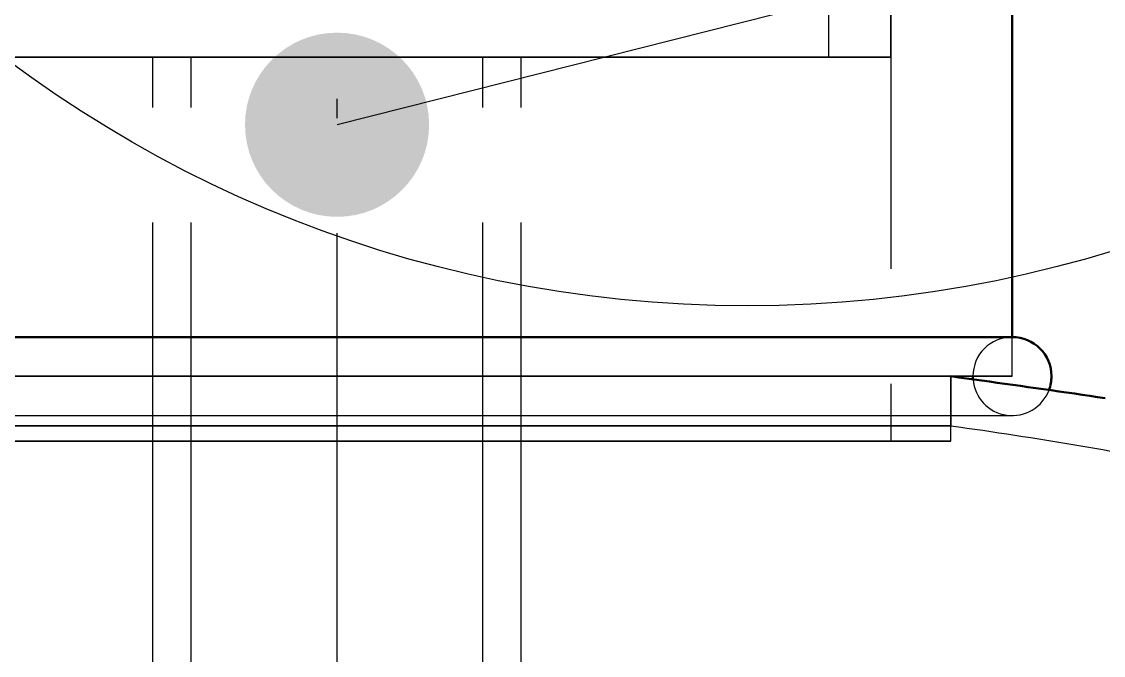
# Model space of a CAD drawing. Header units: millimetres. Extents: x 0 to 594, y 0 to 420.
# Drawn here: x 93.44 to 100.49, y 355 to 359.13 of the extents above; entities that cross this region are included whole.
import ezdxf

# ---------------------------------------------------------------- set-up
doc = ezdxf.new("R2010")
doc.units = ezdxf.units.MM
doc.linetypes.add('ISO02-TRAZOS', pattern=[3.75, 3, -0.75])
doc.linetypes.add('ISO04-TRAZO-PUNTO', pattern=[7.625, 6, -0.75, 0.125, -0.75])
for name, color, linetype, lineweight in [('01-VISIBLE', 7, 'CONTINUOUS', 50), ('02-OCULTA', 4, 'ISO02-TRAZOS', 25), ('03-EJE', 1, 'ISO04-TRAZO-PUNTO', 25), ('08-FINA', 5, 'CONTINUOUS', 25)]:
    doc.layers.add(name, color=color, linetype=linetype, lineweight=lineweight)

msp = doc.modelspace()

# ---------------------------------------------------------------- hatches: boundary and pattern name
at = {"layer": '08-FINA'}
h = msp.add_hatch(color=7, dxfattribs=at)
h.dxf.hatch_style = 1
edge = h.paths.add_edge_path()
edge.add_arc((95.5, 358.4569), 0.6, 0, 360)

# ---------------------------------------------------------------- linework, layer by layer
at = {"layer": '01-VISIBLE'}
msp.add_line((99.9, 357.074), (99.9, 360.518), dxfattribs=at)
for points in [[(99.9, 357.074), (99.85, 357.074), (99.8, 357.074), (99.75, 357.074), (99.7, 357.074), (99.65, 357.074), (99.6, 357.074), (99.55, 357.074), (99.5, 357.074), (99.45, 357.074), (99.4, 357.074), (99.35, 357.074), (99.3, 357.074), (99.25, 357.074), (99.2, 357.074), (99.15, 357.074), (99.1, 357.074), (99.05, 357.074), (99, 357.074), (98.95, 357.074), (98.9, 357.074), (98.85, 357.074), (98.8, 357.074), (98.75, 357.074), (98.7, 357.074), (98.65, 357.074), (98.6, 357.074), (98.55, 357.074), (98.5, 357.074), (98.45, 357.074), (98.4, 357.074), (98.35, 357.074), (98.3, 357.074), (98.25, 357.074), (98.2, 357.074), (98.15, 357.074), (98.1, 357.074), (98.05, 357.074), (98, 357.074), (97.95, 357.074), (97.9, 357.074), (97.85, 357.074), (97.8, 357.074), (97.75, 357.074), (97.7, 357.074), (97.65, 357.074), (97.6, 357.074), (97.55, 357.074), (97.5, 357.074), (97.45, 357.074), (97.4, 357.074), (97.35, 357.074), (97.3, 357.074), (97.25, 357.074), (97.2, 357.074), (97.15, 357.074), (97.1, 357.074), (97.05, 357.074), (97, 357.074), (96.95, 357.074), (96.9, 357.074), (96.85, 357.074), (96.8, 357.074), (96.75, 357.074), (96.7, 357.074), (96.65, 357.074), (96.6, 357.074), (96.55, 357.074), (96.5, 357.074), (96.45, 357.074), (96.4, 357.074), (96.35, 357.074), (96.3, 357.074), (96.25, 357.074), (96.2, 357.074), (96.15, 357.074), (96.1, 357.074), (96.05, 357.074), (96, 357.074), (95.95, 357.074), (95.9, 357.074), (95.85, 357.074), (95.8, 357.074), (95.75, 357.074), (95.7, 357.074), (95.65, 357.074), (95.6, 357.074), (95.55, 357.074), (95.5, 357.074), (95.45, 357.074), (95.4, 357.074), (95.35, 357.074), (95.3, 357.074), (95.25, 357.074), (95.2, 357.074), (95.15, 357.074), (95.1, 357.074), (95.05, 357.074), (95, 357.074), (94.95, 357.074), (94.9, 357.074), (94.85, 357.074), (94.8, 357.074), (94.75, 357.074), (94.7, 357.074), (94.65, 357.074), (94.6, 357.074), (94.55, 357.074), (94.5, 357.074), (94.45, 357.074), (94.4, 357.074), (94.35, 357.074), (94.3, 357.074), (94.25, 357.074), (94.2, 357.074), (94.15, 357.074), (94.1, 357.074), (94.05, 357.074), (94, 357.074), (93.95, 357.074), (93.9, 357.074), (93.85, 357.074), (93.8, 357.074), (93.75, 357.074), (93.7, 357.074), (93.65, 357.074), (93.6, 357.074), (93.55, 357.074), (93.5, 357.074), (93.45, 357.074), (93.4, 357.074)], [(100.5058, 356.675), (100.4556, 356.6826), (100.4054, 356.6901), (100.3552, 356.6975), (100.305, 356.7049), (100.2548, 356.7122), (100.2046, 356.7194), (100.1543, 356.7266), (100.1041, 356.7338), (100.0538, 356.7409), (100.0036, 356.748), (99.9534, 356.7551), (99.9031, 356.7622), (99.8528, 356.7692), (99.8026, 356.7762), (99.7523, 356.7832), (99.7021, 356.7901), (99.6518, 356.7971), (99.6015, 356.804), (99.5513, 356.811), (99.501, 356.8179)]]:
    msp.add_lwpolyline(points, dxfattribs=at)
for start, end in [(0, 90), (180, -175.52985), (-20.41989, 0)]:
    msp.add_arc((99.9, 356.818), 0.256, start, end, dxfattribs=at)
at = {"layer": '02-OCULTA'}
for p, q in [((98.705, 358.898), (98.705, 360.518)), ((99.11, 360.518), (99.11, 356.3958)), ((99.11, 358.898), (99.11, 360.518)), ((94.3, 257.32), (94.3, 358.898)), ((94.55, 257.32), (94.55, 358.898)), ((96.45, 257.32), (96.45, 358.898)), ((96.7, 257.32), (96.7, 358.898)), ((99.9, 356.818), (99.9, 357.074)), ((99.5, 356.818), (99.5, 356.4958)), ((99.501, 356.3958), (99.501, 356.818))]:
    msp.add_line(p, q, dxfattribs=at)
for points in [[(99.11, 358.898), (99.0599, 358.898), (99.0097, 358.898), (98.9596, 358.898), (98.9094, 358.898), (98.8593, 358.898), (98.8092, 358.898), (98.759, 358.898), (98.7089, 358.898), (98.6587, 358.898), (98.6086, 358.898), (98.5585, 358.898), (98.5083, 358.898), (98.4582, 358.898), (98.4081, 358.898), (98.3579, 358.898), (98.3078, 358.898), (98.2576, 358.898), (98.2075, 358.898), (98.1574, 358.898), (98.1072, 358.898), (98.0571, 358.898), (98.0069, 358.898), (97.9568, 358.898), (97.9067, 358.898), (97.8565, 358.898), (97.8064, 358.898), (97.7562, 358.898), (97.7061, 358.898), (97.656, 358.898), (97.6058, 358.898), (97.5557, 358.898), (97.5056, 358.898), (97.4554, 358.898), (97.4053, 358.898), (97.3551, 358.898), (97.305, 358.898), (97.2549, 358.898), (97.2047, 358.898), (97.1546, 358.898), (97.1044, 358.898), (97.0543, 358.898), (97.0042, 358.898), (96.954, 358.898), (96.9039, 358.898), (96.8538, 358.898), (96.8036, 358.898), (96.7535, 358.898), (96.7033, 358.898), (96.6532, 358.898), (96.6031, 358.898), (96.5529, 358.898), (96.5028, 358.898), (96.4526, 358.898), (96.4025, 358.898), (96.3524, 358.898), (96.3022, 358.898), (96.2521, 358.898), (96.2019, 358.898), (96.1518, 358.898), (96.1017, 358.898), (96.0515, 358.898), (96.0014, 358.898), (95.9513, 358.898), (95.9011, 358.898), (95.851, 358.898), (95.8008, 358.898), (95.7507, 358.898), (95.7006, 358.898), (95.6504, 358.898), (95.6003, 358.898), (95.5501, 358.898), (95.5, 358.898), (95.4499, 358.898), (95.3997, 358.898), (95.3496, 358.898), (95.2994, 358.898), (95.2493, 358.898), (95.1992, 358.898), (95.149, 358.898), (95.0989, 358.898), (95.0487, 358.898), (94.9986, 358.898), (94.9485, 358.898), (94.8983, 358.898), (94.8482, 358.898), (94.7981, 358.898), (94.7479, 358.898), (94.6978, 358.898), (94.6476, 358.898), (94.5975, 358.898), (94.5474, 358.898), (94.4972, 358.898), (94.4471, 358.898), (94.3969, 358.898), (94.3468, 358.898), (94.2967, 358.898), (94.2465, 358.898), (94.1964, 358.898), (94.1462, 358.898), (94.0961, 358.898), (94.046, 358.898), (93.9958, 358.898), (93.9457, 358.898), (93.8956, 358.898), (93.8454, 358.898), (93.7953, 358.898), (93.7451, 358.898), (93.695, 358.898), (93.6449, 358.898), (93.5947, 358.898), (93.5446, 358.898), (93.4944, 358.898), (93.4443, 358.898), (93.3942, 358.898)], [(93.3942, 358.898), (93.4443, 358.898), (93.4944, 358.898), (93.5446, 358.898), (93.5947, 358.898), (93.6449, 358.898), (93.695, 358.898), (93.7451, 358.898), (93.7953, 358.898), (93.8454, 358.898), (93.8956, 358.898), (93.9457, 358.898), (93.9958, 358.898), (94.046, 358.898), (94.0961, 358.898), (94.1462, 358.898), (94.1964, 358.898), (94.2465, 358.898), (94.2967, 358.898), (94.3468, 358.898), (94.3969, 358.898), (94.4471, 358.898), (94.4972, 358.898), (94.5474, 358.898), (94.5975, 358.898), (94.6476, 358.898), (94.6978, 358.898), (94.7479, 358.898), (94.7981, 358.898), (94.8482, 358.898), (94.8983, 358.898), (94.9485, 358.898), (94.9986, 358.898), (95.0487, 358.898), (95.0989, 358.898), (95.149, 358.898), (95.1992, 358.898), (95.2493, 358.898), (95.2994, 358.898), (95.3496, 358.898), (95.3997, 358.898), (95.4499, 358.898), (95.5, 358.898), (95.5501, 358.898), (95.6003, 358.898), (95.6504, 358.898), (95.7006, 358.898), (95.7507, 358.898), (95.8008, 358.898), (95.851, 358.898), (95.9011, 358.898), (95.9513, 358.898), (96.0014, 358.898), (96.0515, 358.898), (96.1017, 358.898), (96.1518, 358.898), (96.2019, 358.898), (96.2521, 358.898), (96.3022, 358.898), (96.3524, 358.898), (96.4025, 358.898), (96.4526, 358.898), (96.5028, 358.898), (96.5529, 358.898), (96.6031, 358.898), (96.6532, 358.898), (96.7033, 358.898), (96.7535, 358.898), (96.8036, 358.898), (96.8538, 358.898), (96.9039, 358.898), (96.954, 358.898), (97.0042, 358.898), (97.0543, 358.898), (97.1044, 358.898), (97.1546, 358.898), (97.2047, 358.898), (97.2549, 358.898), (97.305, 358.898), (97.3551, 358.898), (97.4053, 358.898), (97.4554, 358.898), (97.5056, 358.898), (97.5557, 358.898), (97.6058, 358.898), (97.656, 358.898), (97.7061, 358.898), (97.7562, 358.898), (97.8064, 358.898), (97.8565, 358.898), (97.9067, 358.898), (97.9568, 358.898), (98.0069, 358.898), (98.0571, 358.898), (98.1072, 358.898), (98.1574, 358.898), (98.2075, 358.898), (98.2576, 358.898), (98.3078, 358.898), (98.3579, 358.898), (98.4081, 358.898), (98.4582, 358.898), (98.5083, 358.898), (98.5585, 358.898), (98.6086, 358.898), (98.6587, 358.898), (98.7089, 358.898), (98.759, 358.898), (98.8092, 358.898), (98.8593, 358.898), (98.9094, 358.898), (98.9596, 358.898), (99.0097, 358.898), (99.0599, 358.898), (99.11, 358.898)], [(98.705, 358.898), (98.6549, 358.898), (98.6048, 358.898), (98.5548, 358.898), (98.5047, 358.898), (98.4546, 358.898), (98.4045, 358.898), (98.3545, 358.898), (98.3044, 358.898), (98.2543, 358.898), (98.2042, 358.898), (98.1541, 358.898), (98.1041, 358.898), (98.054, 358.898), (98.0039, 358.898), (97.9538, 358.898), (97.9038, 358.898), (97.8537, 358.898), (97.8036, 358.898), (97.7535, 358.898), (97.7034, 358.898), (97.6534, 358.898), (97.6033, 358.898), (97.5532, 358.898), (97.5031, 358.898), (97.453, 358.898), (97.403, 358.898), (97.3529, 358.898), (97.3028, 358.898), (97.2527, 358.898), (97.2027, 358.898), (97.1526, 358.898), (97.1025, 358.898), (97.0524, 358.898), (97.0023, 358.898), (96.9523, 358.898), (96.9022, 358.898), (96.8521, 358.898), (96.802, 358.898), (96.752, 358.898), (96.7019, 358.898), (96.6518, 358.898), (96.6017, 358.898), (96.5516, 358.898), (96.5016, 358.898), (96.4515, 358.898), (96.4014, 358.898), (96.3513, 358.898), (96.3012, 358.898), (96.2512, 358.898), (96.2011, 358.898), (96.151, 358.898), (96.1009, 358.898), (96.0509, 358.898), (96.0008, 358.898), (95.9507, 358.898), (95.9006, 358.898), (95.8505, 358.898), (95.8005, 358.898), (95.7504, 358.898), (95.7003, 358.898), (95.6502, 358.898), (95.6002, 358.898), (95.5501, 358.898), (95.5, 358.898), (95.4499, 358.898), (95.3998, 358.898), (95.3498, 358.898), (95.2997, 358.898), (95.2496, 358.898), (95.1995, 358.898), (95.1495, 358.898), (95.0994, 358.898), (95.0493, 358.898), (94.9992, 358.898), (94.9491, 358.898), (94.8991, 358.898), (94.849, 358.898), (94.7989, 358.898), (94.7488, 358.898), (94.6988, 358.898), (94.6487, 358.898), (94.5986, 358.898), (94.5485, 358.898), (94.4984, 358.898), (94.4484, 358.898), (94.3983, 358.898), (94.3482, 358.898), (94.2981, 358.898), (94.248, 358.898), (94.198, 358.898), (94.1479, 358.898), (94.0978, 358.898), (94.0477, 358.898), (93.9977, 358.898), (93.9476, 358.898), (93.8975, 358.898), (93.8474, 358.898), (93.7973, 358.898), (93.7473, 358.898), (93.6972, 358.898), (93.6471, 358.898), (93.597, 358.898), (93.547, 358.898), (93.4969, 358.898), (93.4468, 358.898), (93.3967, 358.898)], [(93.3967, 358.898), (93.4468, 358.898), (93.4969, 358.898), (93.547, 358.898), (93.597, 358.898), (93.6471, 358.898), (93.6972, 358.898), (93.7473, 358.898), (93.7973, 358.898), (93.8474, 358.898), (93.8975, 358.898), (93.9476, 358.898), (93.9977, 358.898), (94.0477, 358.898), (94.0978, 358.898), (94.1479, 358.898), (94.198, 358.898), (94.248, 358.898), (94.2981, 358.898), (94.3482, 358.898), (94.3983, 358.898), (94.4484, 358.898), (94.4984, 358.898), (94.5485, 358.898), (94.5986, 358.898), (94.6487, 358.898), (94.6988, 358.898), (94.7488, 358.898), (94.7989, 358.898), (94.849, 358.898), (94.8991, 358.898), (94.9491, 358.898), (94.9992, 358.898), (95.0493, 358.898), (95.0994, 358.898), (95.1495, 358.898), (95.1995, 358.898), (95.2496, 358.898), (95.2997, 358.898), (95.3498, 358.898), (95.3998, 358.898), (95.4499, 358.898), (95.5, 358.898), (95.5501, 358.898), (95.6002, 358.898), (95.6502, 358.898), (95.7003, 358.898), (95.7504, 358.898), (95.8005, 358.898), (95.8505, 358.898), (95.9006, 358.898), (95.9507, 358.898), (96.0008, 358.898), (96.0509, 358.898), (96.1009, 358.898), (96.151, 358.898), (96.2011, 358.898), (96.2512, 358.898), (96.3012, 358.898), (96.3513, 358.898), (96.4014, 358.898), (96.4515, 358.898), (96.5016, 358.898), (96.5516, 358.898), (96.6017, 358.898), (96.6518, 358.898), (96.7019, 358.898), (96.752, 358.898), (96.802, 358.898), (96.8521, 358.898), (96.9022, 358.898), (96.9523, 358.898), (97.0023, 358.898), (97.0524, 358.898), (97.1025, 358.898), (97.1526, 358.898), (97.2027, 358.898), (97.2527, 358.898), (97.3028, 358.898), (97.3529, 358.898), (97.403, 358.898), (97.453, 358.898), (97.5031, 358.898), (97.5532, 358.898), (97.6033, 358.898), (97.6534, 358.898), (97.7034, 358.898), (97.7535, 358.898), (97.8036, 358.898), (97.8537, 358.898), (97.9038, 358.898), (97.9538, 358.898), (98.0039, 358.898), (98.054, 358.898), (98.1041, 358.898), (98.1541, 358.898), (98.2042, 358.898), (98.2543, 358.898), (98.3044, 358.898), (98.3545, 358.898), (98.4045, 358.898), (98.4546, 358.898), (98.5047, 358.898), (98.5548, 358.898), (98.6048, 358.898), (98.6549, 358.898), (98.705, 358.898)], [(96.7, 358.898), (96.65, 358.898), (96.6, 358.898), (96.55, 358.898), (96.5, 358.898), (96.45, 358.898), (96.4, 358.898), (96.35, 358.898), (96.3, 358.898), (96.25, 358.898), (96.2, 358.898), (96.15, 358.898), (96.1, 358.898), (96.05, 358.898), (96, 358.898), (95.95, 358.898), (95.9, 358.898), (95.85, 358.898), (95.8, 358.898), (95.75, 358.898), (95.7, 358.898), (95.65, 358.898), (95.6, 358.898), (95.55, 358.898), (95.5, 358.898), (95.45, 358.898), (95.4, 358.898), (95.35, 358.898), (95.3, 358.898), (95.25, 358.898), (95.2, 358.898), (95.15, 358.898), (95.1, 358.898), (95.05, 358.898), (95, 358.898), (94.95, 358.898), (94.9, 358.898), (94.85, 358.898), (94.8, 358.898), (94.75, 358.898), (94.7, 358.898), (94.65, 358.898), (94.6, 358.898), (94.55, 358.898), (94.5, 358.898), (94.45, 358.898), (94.4, 358.898), (94.35, 358.898), (94.3, 358.898)], [(94.3, 358.898), (94.35, 358.898), (94.4, 358.898), (94.45, 358.898), (94.5, 358.898), (94.55, 358.898), (94.6, 358.898), (94.65, 358.898), (94.7, 358.898), (94.75, 358.898), (94.8, 358.898), (94.85, 358.898), (94.9, 358.898), (94.95, 358.898), (95, 358.898), (95.05, 358.898), (95.1, 358.898), (95.15, 358.898), (95.2, 358.898), (95.25, 358.898), (95.3, 358.898), (95.35, 358.898), (95.4, 358.898), (95.45, 358.898), (95.5, 358.898), (95.55, 358.898), (95.6, 358.898), (95.65, 358.898), (95.7, 358.898), (95.75, 358.898), (95.8, 358.898), (95.85, 358.898), (95.9, 358.898), (95.95, 358.898), (96, 358.898), (96.05, 358.898), (96.1, 358.898), (96.15, 358.898), (96.2, 358.898), (96.25, 358.898), (96.3, 358.898), (96.35, 358.898), (96.4, 358.898), (96.45, 358.898), (96.5, 358.898), (96.55, 358.898), (96.6, 358.898), (96.65, 358.898), (96.7, 358.898)], [(96.45, 358.898), (96.4, 358.898), (96.35, 358.898), (96.3, 358.898), (96.25, 358.898), (96.2, 358.898), (96.15, 358.898), (96.1, 358.898), (96.05, 358.898), (96, 358.898), (95.95, 358.898), (95.9, 358.898), (95.85, 358.898), (95.8, 358.898), (95.75, 358.898), (95.7, 358.898), (95.65, 358.898), (95.6, 358.898), (95.55, 358.898), (95.5, 358.898), (95.45, 358.898), (95.4, 358.898), (95.35, 358.898), (95.3, 358.898), (95.25, 358.898), (95.2, 358.898), (95.15, 358.898), (95.1, 358.898), (95.05, 358.898), (95, 358.898), (94.95, 358.898), (94.9, 358.898), (94.85, 358.898), (94.8, 358.898), (94.75, 358.898), (94.7, 358.898), (94.65, 358.898), (94.6, 358.898), (94.55, 358.898)], [(94.55, 358.898), (94.6, 358.898), (94.65, 358.898), (94.7, 358.898), (94.75, 358.898), (94.8, 358.898), (94.85, 358.898), (94.9, 358.898), (94.95, 358.898), (95, 358.898), (95.05, 358.898), (95.1, 358.898), (95.15, 358.898), (95.2, 358.898), (95.25, 358.898), (95.3, 358.898), (95.35, 358.898), (95.4, 358.898), (95.45, 358.898), (95.5, 358.898), (95.55, 358.898), (95.6, 358.898), (95.65, 358.898), (95.7, 358.898), (95.75, 358.898), (95.8, 358.898), (95.85, 358.898), (95.9, 358.898), (95.95, 358.898), (96, 358.898), (96.05, 358.898), (96.1, 358.898), (96.15, 358.898), (96.2, 358.898), (96.25, 358.898), (96.3, 358.898), (96.35, 358.898), (96.4, 358.898), (96.45, 358.898)], [(99.9, 357.074), (99.85, 357.074), (99.8, 357.074), (99.75, 357.074), (99.7, 357.074), (99.65, 357.074), (99.6, 357.074), (99.55, 357.074), (99.5, 357.074), (99.45, 357.074), (99.4, 357.074), (99.35, 357.074), (99.3, 357.074), (99.25, 357.074), (99.2, 357.074), (99.15, 357.074), (99.1, 357.074), (99.05, 357.074), (99, 357.074), (98.95, 357.074), (98.9, 357.074), (98.85, 357.074), (98.8, 357.074), (98.75, 357.074), (98.7, 357.074), (98.65, 357.074), (98.6, 357.074), (98.55, 357.074), (98.5, 357.074), (98.45, 357.074), (98.4, 357.074), (98.35, 357.074), (98.3, 357.074), (98.25, 357.074), (98.2, 357.074), (98.15, 357.074), (98.1, 357.074), (98.05, 357.074), (98, 357.074), (97.95, 357.074), (97.9, 357.074), (97.85, 357.074), (97.8, 357.074), (97.75, 357.074), (97.7, 357.074), (97.65, 357.074), (97.6, 357.074), (97.55, 357.074), (97.5, 357.074), (97.45, 357.074), (97.4, 357.074), (97.35, 357.074), (97.3, 357.074), (97.25, 357.074), (97.2, 357.074), (97.15, 357.074), (97.1, 357.074), (97.05, 357.074), (97, 357.074), (96.95, 357.074), (96.9, 357.074), (96.85, 357.074), (96.8, 357.074), (96.75, 357.074), (96.7, 357.074), (96.65, 357.074), (96.6, 357.074), (96.55, 357.074), (96.5, 357.074), (96.45, 357.074), (96.4, 357.074), (96.35, 357.074), (96.3, 357.074), (96.25, 357.074), (96.2, 357.074), (96.15, 357.074), (96.1, 357.074), (96.05, 357.074), (96, 357.074), (95.95, 357.074), (95.9, 357.074), (95.85, 357.074), (95.8, 357.074), (95.75, 357.074), (95.7, 357.074), (95.65, 357.074), (95.6, 357.074), (95.55, 357.074), (95.5, 357.074), (95.45, 357.074), (95.4, 357.074), (95.35, 357.074), (95.3, 357.074), (95.25, 357.074), (95.2, 357.074), (95.15, 357.074), (95.1, 357.074), (95.05, 357.074), (95, 357.074), (94.95, 357.074), (94.9, 357.074), (94.85, 357.074), (94.8, 357.074), (94.75, 357.074), (94.7, 357.074), (94.65, 357.074), (94.6, 357.074), (94.55, 357.074), (94.5, 357.074), (94.45, 357.074), (94.4, 357.074), (94.35, 357.074), (94.3, 357.074), (94.25, 357.074), (94.2, 357.074), (94.15, 357.074), (94.1, 357.074), (94.05, 357.074), (94, 357.074), (93.95, 357.074), (93.9, 357.074), (93.85, 357.074), (93.8, 357.074), (93.75, 357.074), (93.7, 357.074), (93.65, 357.074), (93.6, 357.074), (93.55, 357.074), (93.5, 357.074), (93.45, 357.074), (93.4, 357.074)], [(99.501, 356.818), (99.451, 356.818), (99.401, 356.818), (99.351, 356.818), (99.301, 356.818), (99.2509, 356.818), (99.2009, 356.818), (99.1509, 356.818), (99.1009, 356.818), (99.0509, 356.818), (99.0009, 356.818), (98.9509, 356.818), (98.9009, 356.818), (98.8508, 356.818), (98.8008, 356.818), (98.7508, 356.818), (98.7008, 356.818), (98.6508, 356.818), (98.6008, 356.818), (98.5508, 356.818), (98.5007, 356.818), (98.4507, 356.818), (98.4007, 356.818), (98.3507, 356.818), (98.3007, 356.818), (98.2507, 356.818), (98.2007, 356.818), (98.1507, 356.818), (98.1007, 356.818), (98.0506, 356.818), (98.0006, 356.818), (97.9506, 356.818), (97.9006, 356.818), (97.8506, 356.818), (97.8006, 356.818), (97.7506, 356.818), (97.7005, 356.818), (97.6505, 356.818), (97.6005, 356.818), (97.5505, 356.818), (97.5005, 356.818), (97.4505, 356.818), (97.4005, 356.818), (97.3505, 356.818), (97.3004, 356.818), (97.2504, 356.818), (97.2004, 356.818), (97.1504, 356.818), (97.1004, 356.818), (97.0504, 356.818), (97.0004, 356.818), (96.9504, 356.818), (96.9004, 356.818), (96.8503, 356.818), (96.8003, 356.818), (96.7503, 356.818), (96.7003, 356.818), (96.6503, 356.818), (96.6003, 356.818), (96.5503, 356.818), (96.5002, 356.818), (96.4502, 356.818), (96.4002, 356.818), (96.3502, 356.818), (96.3002, 356.818), (96.2502, 356.818), (96.2002, 356.818), (96.1502, 356.818), (96.1001, 356.818), (96.0501, 356.818), (96.0001, 356.818), (95.9501, 356.818), (95.9001, 356.818), (95.8501, 356.818), (95.8001, 356.818), (95.7501, 356.818), (95.7001, 356.818), (95.65, 356.818), (95.6, 356.818), (95.55, 356.818), (95.5, 356.818), (95.45, 356.818), (95.4, 356.818), (95.35, 356.818), (95.2999, 356.818), (95.2499, 356.818), (95.1999, 356.818), (95.1499, 356.818), (95.0999, 356.818), (95.0499, 356.818), (94.9999, 356.818), (94.9499, 356.818), (94.8999, 356.818), (94.8498, 356.818), (94.7998, 356.818), (94.7498, 356.818), (94.6998, 356.818), (94.6498, 356.818), (94.5998, 356.818), (94.5498, 356.818), (94.4998, 356.818), (94.4497, 356.818), (94.3997, 356.818), (94.3497, 356.818), (94.2997, 356.818), (94.2497, 356.818), (94.1997, 356.818), (94.1497, 356.818), (94.0996, 356.818), (94.0496, 356.818), (93.9996, 356.818), (93.9496, 356.818), (93.8996, 356.818), (93.8496, 356.818), (93.7996, 356.818), (93.7496, 356.818), (93.6996, 356.818), (93.6495, 356.818), (93.5995, 356.818), (93.5495, 356.818), (93.4995, 356.818), (93.4495, 356.818), (93.3995, 356.818)], [(93.3995, 356.818), (93.4495, 356.818), (93.4995, 356.818), (93.5495, 356.818), (93.5995, 356.818), (93.6495, 356.818), (93.6996, 356.818), (93.7496, 356.818), (93.7996, 356.818), (93.8496, 356.818), (93.8996, 356.818), (93.9496, 356.818), (93.9996, 356.818), (94.0496, 356.818), (94.0996, 356.818), (94.1497, 356.818), (94.1997, 356.818), (94.2497, 356.818), (94.2997, 356.818), (94.3497, 356.818), (94.3997, 356.818), (94.4497, 356.818), (94.4998, 356.818), (94.5498, 356.818), (94.5998, 356.818), (94.6498, 356.818), (94.6998, 356.818), (94.7498, 356.818), (94.7998, 356.818), (94.8498, 356.818), (94.8999, 356.818), (94.9499, 356.818), (94.9999, 356.818), (95.0499, 356.818), (95.0999, 356.818), (95.1499, 356.818), (95.1999, 356.818), (95.2499, 356.818), (95.2999, 356.818), (95.35, 356.818), (95.4, 356.818), (95.45, 356.818), (95.5, 356.818), (95.55, 356.818), (95.6, 356.818), (95.65, 356.818), (95.7001, 356.818), (95.7501, 356.818), (95.8001, 356.818), (95.8501, 356.818), (95.9001, 356.818), (95.9501, 356.818), (96.0001, 356.818), (96.0501, 356.818), (96.1001, 356.818), (96.1502, 356.818), (96.2002, 356.818), (96.2502, 356.818), (96.3002, 356.818), (96.3502, 356.818), (96.4002, 356.818), (96.4502, 356.818), (96.5002, 356.818), (96.5503, 356.818), (96.6003, 356.818), (96.6503, 356.818), (96.7003, 356.818), (96.7503, 356.818), (96.8003, 356.818), (96.8503, 356.818), (96.9004, 356.818), (96.9504, 356.818), (97.0004, 356.818), (97.0504, 356.818), (97.1004, 356.818), (97.1504, 356.818), (97.2004, 356.818), (97.2504, 356.818), (97.3004, 356.818), (97.3505, 356.818), (97.4005, 356.818), (97.4505, 356.818), (97.5005, 356.818), (97.5505, 356.818), (97.6005, 356.818), (97.6505, 356.818), (97.7005, 356.818), (97.7506, 356.818), (97.8006, 356.818), (97.8506, 356.818), (97.9006, 356.818), (97.9506, 356.818), (98.0006, 356.818), (98.0506, 356.818), (98.1007, 356.818), (98.1507, 356.818), (98.2007, 356.818), (98.2507, 356.818), (98.3007, 356.818), (98.3507, 356.818), (98.4007, 356.818), (98.4507, 356.818), (98.5007, 356.818), (98.5508, 356.818), (98.6008, 356.818), (98.6508, 356.818), (98.7008, 356.818), (98.7508, 356.818), (98.8008, 356.818), (98.8508, 356.818), (98.9009, 356.818), (98.9509, 356.818), (99.0009, 356.818), (99.0509, 356.818), (99.1009, 356.818), (99.1509, 356.818), (99.2009, 356.818), (99.2509, 356.818), (99.301, 356.818), (99.351, 356.818), (99.401, 356.818), (99.451, 356.818), (99.501, 356.818)], [(99.9, 356.818), (99.85, 356.818), (99.8, 356.818), (99.75, 356.818), (99.7, 356.818), (99.65, 356.818), (99.6, 356.818), (99.55, 356.818), (99.5, 356.818), (99.45, 356.818), (99.4, 356.818), (99.35, 356.818), (99.3, 356.818), (99.25, 356.818), (99.2, 356.818), (99.15, 356.818), (99.1, 356.818), (99.05, 356.818), (99, 356.818), (98.95, 356.818), (98.9, 356.818), (98.85, 356.818), (98.8, 356.818), (98.75, 356.818), (98.7, 356.818), (98.65, 356.818), (98.6, 356.818), (98.55, 356.818), (98.5, 356.818), (98.45, 356.818), (98.4, 356.818), (98.35, 356.818), (98.3, 356.818), (98.25, 356.818), (98.2, 356.818), (98.15, 356.818), (98.1, 356.818), (98.05, 356.818), (98, 356.818), (97.95, 356.818), (97.9, 356.818), (97.85, 356.818), (97.8, 356.818), (97.75, 356.818), (97.7, 356.818), (97.65, 356.818), (97.6, 356.818), (97.55, 356.818), (97.5, 356.818), (97.45, 356.818), (97.4, 356.818), (97.35, 356.818), (97.3, 356.818), (97.25, 356.818), (97.2, 356.818), (97.15, 356.818), (97.1, 356.818), (97.05, 356.818), (97, 356.818), (96.95, 356.818), (96.9, 356.818), (96.85, 356.818), (96.8, 356.818), (96.75, 356.818), (96.7, 356.818), (96.65, 356.818), (96.6, 356.818), (96.55, 356.818), (96.5, 356.818), (96.45, 356.818), (96.4, 356.818), (96.35, 356.818), (96.3, 356.818), (96.25, 356.818), (96.2, 356.818), (96.15, 356.818), (96.1, 356.818), (96.05, 356.818), (96, 356.818), (95.95, 356.818), (95.9, 356.818), (95.85, 356.818), (95.8, 356.818), (95.75, 356.818), (95.7, 356.818), (95.65, 356.818), (95.6, 356.818), (95.55, 356.818), (95.5, 356.818), (95.45, 356.818), (95.4, 356.818), (95.35, 356.818), (95.3, 356.818), (95.25, 356.818), (95.2, 356.818), (95.15, 356.818), (95.1, 356.818), (95.05, 356.818), (95, 356.818), (94.95, 356.818), (94.9, 356.818), (94.85, 356.818), (94.8, 356.818), (94.75, 356.818), (94.7, 356.818), (94.65, 356.818), (94.6, 356.818), (94.55, 356.818), (94.5, 356.818), (94.45, 356.818), (94.4, 356.818), (94.35, 356.818), (94.3, 356.818), (94.25, 356.818), (94.2, 356.818), (94.15, 356.818), (94.1, 356.818), (94.05, 356.818), (94, 356.818), (93.95, 356.818), (93.9, 356.818), (93.85, 356.818), (93.8, 356.818), (93.75, 356.818), (93.7, 356.818), (93.65, 356.818), (93.6, 356.818), (93.55, 356.818), (93.5, 356.818), (93.45, 356.818), (93.4, 356.818)], [(93.4, 356.818), (93.45, 356.818), (93.5, 356.818), (93.55, 356.818), (93.6, 356.818), (93.65, 356.818), (93.7, 356.818), (93.75, 356.818), (93.8, 356.818), (93.85, 356.818), (93.9, 356.818), (93.95, 356.818), (94, 356.818), (94.05, 356.818), (94.1, 356.818), (94.15, 356.818), (94.2, 356.818), (94.25, 356.818), (94.3, 356.818), (94.35, 356.818), (94.4, 356.818), (94.45, 356.818), (94.5, 356.818), (94.55, 356.818), (94.6, 356.818), (94.65, 356.818), (94.7, 356.818), (94.75, 356.818), (94.8, 356.818), (94.85, 356.818), (94.9, 356.818), (94.95, 356.818), (95, 356.818), (95.05, 356.818), (95.1, 356.818), (95.15, 356.818), (95.2, 356.818), (95.25, 356.818), (95.3, 356.818), (95.35, 356.818), (95.4, 356.818), (95.45, 356.818), (95.5, 356.818), (95.55, 356.818), (95.6, 356.818), (95.65, 356.818), (95.7, 356.818), (95.75, 356.818), (95.8, 356.818), (95.85, 356.818), (95.9, 356.818), (95.95, 356.818), (96, 356.818), (96.05, 356.818), (96.1, 356.818), (96.15, 356.818), (96.2, 356.818), (96.25, 356.818), (96.3, 356.818), (96.35, 356.818), (96.4, 356.818), (96.45, 356.818), (96.5, 356.818), (96.55, 356.818), (96.6, 356.818), (96.65, 356.818), (96.7, 356.818), (96.75, 356.818), (96.8, 356.818), (96.85, 356.818), (96.9, 356.818), (96.95, 356.818), (97, 356.818), (97.05, 356.818), (97.1, 356.818), (97.15, 356.818), (97.2, 356.818), (97.25, 356.818), (97.3, 356.818), (97.35, 356.818), (97.4, 356.818), (97.45, 356.818), (97.5, 356.818), (97.55, 356.818), (97.6, 356.818), (97.65, 356.818), (97.7, 356.818), (97.75, 356.818), (97.8, 356.818), (97.85, 356.818), (97.9, 356.818), (97.95, 356.818), (98, 356.818), (98.05, 356.818), (98.1, 356.818), (98.15, 356.818), (98.2, 356.818), (98.25, 356.818), (98.3, 356.818), (98.35, 356.818), (98.4, 356.818), (98.45, 356.818), (98.5, 356.818), (98.55, 356.818), (98.6, 356.818), (98.65, 356.818), (98.7, 356.818), (98.75, 356.818), (98.8, 356.818), (98.85, 356.818), (98.9, 356.818), (98.95, 356.818), (99, 356.818), (99.05, 356.818), (99.1, 356.818), (99.15, 356.818), (99.2, 356.818), (99.25, 356.818), (99.3, 356.818), (99.35, 356.818), (99.4, 356.818), (99.45, 356.818), (99.5, 356.818), (99.55, 356.818), (99.6, 356.818), (99.65, 356.818), (99.7, 356.818), (99.75, 356.818), (99.8, 356.818), (99.85, 356.818), (99.9, 356.818)], [(99.5, 356.818), (99.4497, 356.818), (99.3994, 356.818), (99.3491, 356.818), (99.2987, 356.818), (99.2484, 356.818), (99.1981, 356.818), (99.1478, 356.818), (99.0975, 356.818), (99.0472, 356.818), (98.9969, 356.818), (98.9465, 356.818), (98.8962, 356.818), (98.8459, 356.818), (98.7956, 356.818), (98.7453, 356.818), (98.695, 356.818), (98.6447, 356.818), (98.5943, 356.818), (98.544, 356.818), (98.4937, 356.818), (98.4434, 356.818), (98.3931, 356.818), (98.3428, 356.818), (98.2925, 356.818), (98.2421, 356.818), (98.1918, 356.818), (98.1415, 356.818), (98.0912, 356.818), (98.0409, 356.818), (97.9906, 356.818), (97.9403, 356.818), (97.8899, 356.818), (97.8396, 356.818), (97.7893, 356.818), (97.739, 356.818), (97.6887, 356.818), (97.6384, 356.818), (97.5881, 356.818), (97.5377, 356.818), (97.4874, 356.818), (97.4371, 356.818), (97.3868, 356.818), (97.3365, 356.818), (97.2862, 356.818), (97.2358, 356.818), (97.1855, 356.818), (97.1352, 356.818), (97.0849, 356.818), (97.0346, 356.818), (96.9843, 356.818), (96.934, 356.818), (96.8836, 356.818), (96.8333, 356.818), (96.783, 356.818), (96.7327, 356.818), (96.6824, 356.818), (96.6321, 356.818), (96.5818, 356.818), (96.5314, 356.818), (96.4811, 356.818), (96.4308, 356.818), (96.3805, 356.818), (96.3302, 356.818), (96.2799, 356.818), (96.2296, 356.818), (96.1792, 356.818), (96.1289, 356.818), (96.0786, 356.818), (96.0283, 356.818), (95.978, 356.818), (95.9277, 356.818), (95.8774, 356.818), (95.827, 356.818), (95.7767, 356.818), (95.7264, 356.818), (95.6761, 356.818), (95.6258, 356.818), (95.5755, 356.818), (95.5252, 356.818), (95.4748, 356.818), (95.4245, 356.818), (95.3742, 356.818), (95.3239, 356.818), (95.2736, 356.818), (95.2233, 356.818), (95.173, 356.818), (95.1226, 356.818), (95.0723, 356.818), (95.022, 356.818), (94.9717, 356.818), (94.9214, 356.818), (94.8711, 356.818), (94.8208, 356.818), (94.7704, 356.818), (94.7201, 356.818), (94.6698, 356.818), (94.6195, 356.818), (94.5692, 356.818), (94.5189, 356.818), (94.4686, 356.818), (94.4182, 356.818), (94.3679, 356.818), (94.3176, 356.818), (94.2673, 356.818), (94.217, 356.818), (94.1667, 356.818), (94.1164, 356.818), (94.066, 356.818), (94.0157, 356.818), (93.9654, 356.818), (93.9151, 356.818), (93.8648, 356.818), (93.8145, 356.818), (93.7642, 356.818), (93.7138, 356.818), (93.6635, 356.818), (93.6132, 356.818), (93.5629, 356.818), (93.5126, 356.818), (93.4623, 356.818), (93.4119, 356.818)], [(93.4119, 356.818), (93.4623, 356.818), (93.5126, 356.818), (93.5629, 356.818), (93.6132, 356.818), (93.6635, 356.818), (93.7138, 356.818), (93.7642, 356.818), (93.8145, 356.818), (93.8648, 356.818), (93.9151, 356.818), (93.9654, 356.818), (94.0157, 356.818), (94.066, 356.818), (94.1164, 356.818), (94.1667, 356.818), (94.217, 356.818), (94.2673, 356.818), (94.3176, 356.818), (94.3679, 356.818), (94.4182, 356.818), (94.4686, 356.818), (94.5189, 356.818), (94.5692, 356.818), (94.6195, 356.818), (94.6698, 356.818), (94.7201, 356.818), (94.7704, 356.818), (94.8208, 356.818), (94.8711, 356.818), (94.9214, 356.818), (94.9717, 356.818), (95.022, 356.818), (95.0723, 356.818), (95.1226, 356.818), (95.173, 356.818), (95.2233, 356.818), (95.2736, 356.818), (95.3239, 356.818), (95.3742, 356.818), (95.4245, 356.818), (95.4748, 356.818), (95.5252, 356.818), (95.5755, 356.818), (95.6258, 356.818), (95.6761, 356.818), (95.7264, 356.818), (95.7767, 356.818), (95.827, 356.818), (95.8774, 356.818), (95.9277, 356.818), (95.978, 356.818), (96.0283, 356.818), (96.0786, 356.818), (96.1289, 356.818), (96.1792, 356.818), (96.2296, 356.818), (96.2799, 356.818), (96.3302, 356.818), (96.3805, 356.818), (96.4308, 356.818), (96.4811, 356.818), (96.5314, 356.818), (96.5818, 356.818), (96.6321, 356.818), (96.6824, 356.818), (96.7327, 356.818), (96.783, 356.818), (96.8333, 356.818), (96.8836, 356.818), (96.934, 356.818), (96.9843, 356.818), (97.0346, 356.818), (97.0849, 356.818), (97.1352, 356.818), (97.1855, 356.818), (97.2358, 356.818), (97.2862, 356.818), (97.3365, 356.818), (97.3868, 356.818), (97.4371, 356.818), (97.4874, 356.818), (97.5377, 356.818), (97.5881, 356.818), (97.6384, 356.818), (97.6887, 356.818), (97.739, 356.818), (97.7893, 356.818), (97.8396, 356.818), (97.8899, 356.818), (97.9403, 356.818), (97.9906, 356.818), (98.0409, 356.818), (98.0912, 356.818), (98.1415, 356.818), (98.1918, 356.818), (98.2421, 356.818), (98.2925, 356.818), (98.3428, 356.818), (98.3931, 356.818), (98.4434, 356.818), (98.4937, 356.818), (98.544, 356.818), (98.5943, 356.818), (98.6447, 356.818), (98.695, 356.818), (98.7453, 356.818), (98.7956, 356.818), (98.8459, 356.818), (98.8962, 356.818), (98.9465, 356.818), (98.9969, 356.818), (99.0472, 356.818), (99.0975, 356.818), (99.1478, 356.818), (99.1981, 356.818), (99.2484, 356.818), (99.2987, 356.818), (99.3491, 356.818), (99.3994, 356.818), (99.4497, 356.818), (99.5, 356.818)], [(99.501, 356.8179), (99.5008, 356.8179), (99.5007, 356.8179), (99.5005, 356.818), (99.5003, 356.818), (99.5002, 356.818), (99.5, 356.818)], [(93.4, 356.562), (93.45, 356.562), (93.5, 356.562), (93.55, 356.562), (93.6, 356.562), (93.65, 356.562), (93.7, 356.562), (93.75, 356.562), (93.8, 356.562), (93.85, 356.562), (93.9, 356.562), (93.95, 356.562), (94, 356.562), (94.05, 356.562), (94.1, 356.562), (94.15, 356.562), (94.2, 356.562), (94.25, 356.562), (94.3, 356.562), (94.35, 356.562), (94.4, 356.562), (94.45, 356.562), (94.5, 356.562), (94.55, 356.562), (94.6, 356.562), (94.65, 356.562), (94.7, 356.562), (94.75, 356.562), (94.8, 356.562), (94.85, 356.562), (94.9, 356.562), (94.95, 356.562), (95, 356.562), (95.05, 356.562), (95.1, 356.562), (95.15, 356.562), (95.2, 356.562), (95.25, 356.562), (95.3, 356.562), (95.35, 356.562), (95.4, 356.562), (95.45, 356.562), (95.5, 356.562), (95.55, 356.562), (95.6, 356.562), (95.65, 356.562), (95.7, 356.562), (95.75, 356.562), (95.8, 356.562), (95.85, 356.562), (95.9, 356.562), (95.95, 356.562), (96, 356.562), (96.05, 356.562), (96.1, 356.562), (96.15, 356.562), (96.2, 356.562), (96.25, 356.562), (96.3, 356.562), (96.35, 356.562), (96.4, 356.562), (96.45, 356.562), (96.5, 356.562), (96.55, 356.562), (96.6, 356.562), (96.65, 356.562), (96.7, 356.562), (96.75, 356.562), (96.8, 356.562), (96.85, 356.562), (96.9, 356.562), (96.95, 356.562), (97, 356.562), (97.05, 356.562), (97.1, 356.562), (97.15, 356.562), (97.2, 356.562), (97.25, 356.562), (97.3, 356.562), (97.35, 356.562), (97.4, 356.562), (97.45, 356.562), (97.5, 356.562), (97.55, 356.562), (97.6, 356.562), (97.65, 356.562), (97.7, 356.562), (97.75, 356.562), (97.8, 356.562), (97.85, 356.562), (97.9, 356.562), (97.95, 356.562), (98, 356.562), (98.05, 356.562), (98.1, 356.562), (98.15, 356.562), (98.2, 356.562), (98.25, 356.562), (98.3, 356.562), (98.35, 356.562), (98.4, 356.562), (98.45, 356.562), (98.5, 356.562), (98.55, 356.562), (98.6, 356.562), (98.65, 356.562), (98.7, 356.562), (98.75, 356.562), (98.8, 356.562), (98.85, 356.562), (98.9, 356.562), (98.95, 356.562), (99, 356.562), (99.05, 356.562), (99.1, 356.562), (99.15, 356.562), (99.2, 356.562), (99.25, 356.562), (99.3, 356.562), (99.35, 356.562), (99.4, 356.562), (99.45, 356.562), (99.5, 356.562), (99.55, 356.562), (99.6, 356.562), (99.65, 356.562), (99.7, 356.562), (99.75, 356.562), (99.8, 356.562), (99.85, 356.562), (99.9, 356.562)], [(93.4, 356.562), (93.45, 356.562), (93.5, 356.562), (93.55, 356.562), (93.6, 356.562), (93.65, 356.562), (93.7, 356.562), (93.75, 356.562), (93.8, 356.562), (93.85, 356.562), (93.9, 356.562), (93.95, 356.562), (94, 356.562), (94.05, 356.562), (94.1, 356.562), (94.15, 356.562), (94.2, 356.562), (94.25, 356.562), (94.3, 356.562), (94.35, 356.562), (94.4, 356.562), (94.45, 356.562), (94.5, 356.562), (94.55, 356.562), (94.6, 356.562), (94.65, 356.562), (94.7, 356.562), (94.75, 356.562), (94.8, 356.562), (94.85, 356.562), (94.9, 356.562), (94.95, 356.562), (95, 356.562), (95.05, 356.562), (95.1, 356.562), (95.15, 356.562), (95.2, 356.562), (95.25, 356.562), (95.3, 356.562), (95.35, 356.562), (95.4, 356.562), (95.45, 356.562), (95.5, 356.562), (95.55, 356.562), (95.6, 356.562), (95.65, 356.562), (95.7, 356.562), (95.75, 356.562), (95.8, 356.562), (95.85, 356.562), (95.9, 356.562), (95.95, 356.562), (96, 356.562), (96.05, 356.562), (96.1, 356.562), (96.15, 356.562), (96.2, 356.562), (96.25, 356.562), (96.3, 356.562), (96.35, 356.562), (96.4, 356.562), (96.45, 356.562), (96.5, 356.562), (96.55, 356.562), (96.6, 356.562), (96.65, 356.562), (96.7, 356.562), (96.75, 356.562), (96.8, 356.562), (96.85, 356.562), (96.9, 356.562), (96.95, 356.562), (97, 356.562), (97.05, 356.562), (97.1, 356.562), (97.15, 356.562), (97.2, 356.562), (97.25, 356.562), (97.3, 356.562), (97.35, 356.562), (97.4, 356.562), (97.45, 356.562), (97.5, 356.562), (97.55, 356.562), (97.6, 356.562), (97.65, 356.562), (97.7, 356.562), (97.75, 356.562), (97.8, 356.562), (97.85, 356.562), (97.9, 356.562), (97.95, 356.562), (98, 356.562), (98.05, 356.562), (98.1, 356.562), (98.15, 356.562), (98.2, 356.562), (98.25, 356.562), (98.3, 356.562), (98.35, 356.562), (98.4, 356.562), (98.45, 356.562), (98.5, 356.562), (98.55, 356.562), (98.6, 356.562), (98.65, 356.562), (98.7, 356.562), (98.75, 356.562), (98.8, 356.562), (98.85, 356.562), (98.9, 356.562), (98.95, 356.562), (99, 356.562), (99.05, 356.562), (99.1, 356.562), (99.15, 356.562), (99.2, 356.562), (99.25, 356.562), (99.3, 356.562), (99.35, 356.562), (99.4, 356.562), (99.45, 356.562), (99.5, 356.562), (99.55, 356.562), (99.6, 356.562), (99.65, 356.562), (99.7, 356.562), (99.75, 356.562), (99.8, 356.562), (99.85, 356.562), (99.9, 356.562)], [(99.5, 356.4958), (99.45, 356.4958), (99.4, 356.4958), (99.35, 356.4958), (99.3, 356.4958), (99.25, 356.4958), (99.2, 356.4958), (99.15, 356.4958), (99.1, 356.4958), (99.05, 356.4958), (99, 356.4958), (98.95, 356.4958), (98.9, 356.4958), (98.85, 356.4958), (98.8, 356.4958), (98.75, 356.4958), (98.7, 356.4958), (98.65, 356.4958), (98.6, 356.4958), (98.55, 356.4958), (98.5, 356.4958), (98.45, 356.4958), (98.4, 356.4958), (98.35, 356.4958), (98.3, 356.4958), (98.25, 356.4958), (98.2, 356.4958), (98.15, 356.4958), (98.1, 356.4958), (98.05, 356.4958), (98, 356.4958), (97.95, 356.4958), (97.9, 356.4958), (97.85, 356.4958), (97.8, 356.4958), (97.75, 356.4958), (97.7, 356.4958), (97.65, 356.4958), (97.6, 356.4958), (97.55, 356.4958), (97.5, 356.4958), (97.45, 356.4958), (97.4, 356.4958), (97.35, 356.4958), (97.3, 356.4958), (97.25, 356.4958), (97.2, 356.4958), (97.15, 356.4958), (97.1, 356.4958), (97.05, 356.4958), (97, 356.4958), (96.95, 356.4958), (96.9, 356.4958), (96.85, 356.4958), (96.8, 356.4958), (96.75, 356.4958), (96.7, 356.4958), (96.65, 356.4958), (96.6, 356.4958), (96.55, 356.4958), (96.5, 356.4958), (96.45, 356.4958), (96.4, 356.4958), (96.35, 356.4958), (96.3, 356.4958), (96.25, 356.4958), (96.2, 356.4958), (96.15, 356.4958), (96.1, 356.4958), (96.05, 356.4958), (96, 356.4958), (95.95, 356.4958), (95.9, 356.4958), (95.85, 356.4958), (95.8, 356.4958), (95.75, 356.4958), (95.7, 356.4958), (95.65, 356.4958), (95.6, 356.4958), (95.55, 356.4958), (95.5, 356.4958), (95.45, 356.4958), (95.4, 356.4958), (95.35, 356.4958), (95.3, 356.4958), (95.25, 356.4958), (95.2, 356.4958), (95.15, 356.4958), (95.1, 356.4958), (95.05, 356.4958), (95, 356.4958), (94.95, 356.4958), (94.9, 356.4958), (94.85, 356.4958), (94.8, 356.4958), (94.75, 356.4958), (94.7, 356.4958), (94.65, 356.4958), (94.6, 356.4958), (94.55, 356.4958), (94.5, 356.4958), (94.45, 356.4958), (94.4, 356.4958), (94.35, 356.4958), (94.3, 356.4958), (94.25, 356.4958), (94.2, 356.4958), (94.15, 356.4958), (94.1, 356.4958), (94.05, 356.4958), (94, 356.4958), (93.95, 356.4958), (93.9, 356.4958), (93.85, 356.4958), (93.8, 356.4958), (93.75, 356.4958), (93.7, 356.4958), (93.65, 356.4958), (93.6, 356.4958), (93.55, 356.4958), (93.5, 356.4958), (93.45, 356.4958), (93.4, 356.4958)], [(93.4, 356.4958), (93.45, 356.4958), (93.5, 356.4958), (93.55, 356.4958), (93.6, 356.4958), (93.65, 356.4958), (93.7, 356.4958), (93.75, 356.4958), (93.8, 356.4958), (93.85, 356.4958), (93.9, 356.4958), (93.95, 356.4958), (94, 356.4958), (94.05, 356.4958), (94.1, 356.4958), (94.15, 356.4958), (94.2, 356.4958), (94.25, 356.4958), (94.3, 356.4958), (94.35, 356.4958), (94.4, 356.4958), (94.45, 356.4958), (94.5, 356.4958), (94.55, 356.4958), (94.6, 356.4958), (94.65, 356.4958), (94.7, 356.4958), (94.75, 356.4958), (94.8, 356.4958), (94.85, 356.4958), (94.9, 356.4958), (94.95, 356.4958), (95, 356.4958), (95.05, 356.4958), (95.1, 356.4958), (95.15, 356.4958), (95.2, 356.4958), (95.25, 356.4958), (95.3, 356.4958), (95.35, 356.4958), (95.4, 356.4958), (95.45, 356.4958), (95.5, 356.4958), (95.55, 356.4958), (95.6, 356.4958), (95.65, 356.4958), (95.7, 356.4958), (95.75, 356.4958), (95.8, 356.4958), (95.85, 356.4958), (95.9, 356.4958), (95.95, 356.4958), (96, 356.4958), (96.05, 356.4958), (96.1, 356.4958), (96.15, 356.4958), (96.2, 356.4958), (96.25, 356.4958), (96.3, 356.4958), (96.35, 356.4958), (96.4, 356.4958), (96.45, 356.4958), (96.5, 356.4958), (96.55, 356.4958), (96.6, 356.4958), (96.65, 356.4958), (96.7, 356.4958), (96.75, 356.4958), (96.8, 356.4958), (96.85, 356.4958), (96.9, 356.4958), (96.95, 356.4958), (97, 356.4958), (97.05, 356.4958), (97.1, 356.4958), (97.15, 356.4958), (97.2, 356.4958), (97.25, 356.4958), (97.3, 356.4958), (97.35, 356.4958), (97.4, 356.4958), (97.45, 356.4958), (97.5, 356.4958), (97.55, 356.4958), (97.6, 356.4958), (97.65, 356.4958), (97.7, 356.4958), (97.75, 356.4958), (97.8, 356.4958), (97.85, 356.4958), (97.9, 356.4958), (97.95, 356.4958), (98, 356.4958), (98.05, 356.4958), (98.1, 356.4958), (98.15, 356.4958), (98.2, 356.4958), (98.25, 356.4958), (98.3, 356.4958), (98.35, 356.4958), (98.4, 356.4958), (98.45, 356.4958), (98.5, 356.4958), (98.55, 356.4958), (98.6, 356.4958), (98.65, 356.4958), (98.7, 356.4958), (98.75, 356.4958), (98.8, 356.4958), (98.85, 356.4958), (98.9, 356.4958), (98.95, 356.4958), (99, 356.4958), (99.05, 356.4958), (99.1, 356.4958), (99.15, 356.4958), (99.2, 356.4958), (99.25, 356.4958), (99.3, 356.4958), (99.35, 356.4958), (99.4, 356.4958), (99.45, 356.4958), (99.5, 356.4958)], [(99.5, 356.4958), (99.5523, 356.4885), (99.6046, 356.4811), (99.6569, 356.4736), (99.7091, 356.466), (99.7614, 356.4583), (99.8136, 356.4505), (99.8659, 356.4426), (99.9181, 356.4347), (99.9703, 356.4266), (100.0224, 356.4184), (100.0746, 356.4101), (100.1267, 356.4017), (100.1789, 356.3933), (100.231, 356.3847), (100.2831, 356.376), (100.3352, 356.3673), (100.3872, 356.3584), (100.4393, 356.3494), (100.4913, 356.3404), (100.5433, 356.3312)], [(99.11, 356.3958), (99.0599, 356.3958), (99.0097, 356.3958), (98.9596, 356.3958), (98.9094, 356.3958), (98.8593, 356.3958), (98.8092, 356.3958), (98.759, 356.3958), (98.7089, 356.3958), (98.6587, 356.3958), (98.6086, 356.3958), (98.5585, 356.3958), (98.5083, 356.3958), (98.4582, 356.3958), (98.4081, 356.3958), (98.3579, 356.3958), (98.3078, 356.3958), (98.2576, 356.3958), (98.2075, 356.3958), (98.1574, 356.3958), (98.1072, 356.3958), (98.0571, 356.3958), (98.0069, 356.3958), (97.9568, 356.3958), (97.9067, 356.3958), (97.8565, 356.3958), (97.8064, 356.3958), (97.7562, 356.3958), (97.7061, 356.3958), (97.656, 356.3958), (97.6058, 356.3958), (97.5557, 356.3958), (97.5056, 356.3958), (97.4554, 356.3958), (97.4053, 356.3958), (97.3551, 356.3958), (97.305, 356.3958), (97.2549, 356.3958), (97.2047, 356.3958), (97.1546, 356.3958), (97.1044, 356.3958), (97.0543, 356.3958), (97.0042, 356.3958), (96.954, 356.3958), (96.9039, 356.3958), (96.8538, 356.3958), (96.8036, 356.3958), (96.7535, 356.3958), (96.7033, 356.3958), (96.6532, 356.3958), (96.6031, 356.3958), (96.5529, 356.3958), (96.5028, 356.3958), (96.4526, 356.3958), (96.4025, 356.3958), (96.3524, 356.3958), (96.3022, 356.3958), (96.2521, 356.3958), (96.2019, 356.3958), (96.1518, 356.3958), (96.1017, 356.3958), (96.0515, 356.3958), (96.0014, 356.3958), (95.9513, 356.3958), (95.9011, 356.3958), (95.851, 356.3958), (95.8008, 356.3958), (95.7507, 356.3958), (95.7006, 356.3958), (95.6504, 356.3958), (95.6003, 356.3958), (95.5501, 356.3958), (95.5, 356.3958), (95.4499, 356.3958), (95.3997, 356.3958), (95.3496, 356.3958), (95.2994, 356.3958), (95.2493, 356.3958), (95.1992, 356.3958), (95.149, 356.3958), (95.0989, 356.3958), (95.0487, 356.3958), (94.9986, 356.3958), (94.9485, 356.3958), (94.8983, 356.3958), (94.8482, 356.3958), (94.7981, 356.3958), (94.7479, 356.3958), (94.6978, 356.3958), (94.6476, 356.3958), (94.5975, 356.3958), (94.5474, 356.3958), (94.4972, 356.3958), (94.4471, 356.3958), (94.3969, 356.3958), (94.3468, 356.3958), (94.2967, 356.3958), (94.2465, 356.3958), (94.1964, 356.3958), (94.1462, 356.3958), (94.0961, 356.3958), (94.046, 356.3958), (93.9958, 356.3958), (93.9457, 356.3958), (93.8956, 356.3958), (93.8454, 356.3958), (93.7953, 356.3958), (93.7451, 356.3958), (93.695, 356.3958), (93.6449, 356.3958), (93.5947, 356.3958), (93.5446, 356.3958), (93.4944, 356.3958), (93.4443, 356.3958), (93.3942, 356.3958)], [(93.3942, 356.3958), (93.4443, 356.3958), (93.4944, 356.3958), (93.5446, 356.3958), (93.5947, 356.3958), (93.6449, 356.3958), (93.695, 356.3958), (93.7451, 356.3958), (93.7953, 356.3958), (93.8454, 356.3958), (93.8956, 356.3958), (93.9457, 356.3958), (93.9958, 356.3958), (94.046, 356.3958), (94.0961, 356.3958), (94.1462, 356.3958), (94.1964, 356.3958), (94.2465, 356.3958), (94.2967, 356.3958), (94.3468, 356.3958), (94.3969, 356.3958), (94.4471, 356.3958), (94.4972, 356.3958), (94.5474, 356.3958), (94.5975, 356.3958), (94.6476, 356.3958), (94.6978, 356.3958), (94.7479, 356.3958), (94.7981, 356.3958), (94.8482, 356.3958), (94.8983, 356.3958), (94.9485, 356.3958), (94.9986, 356.3958), (95.0487, 356.3958), (95.0989, 356.3958), (95.149, 356.3958), (95.1992, 356.3958), (95.2493, 356.3958), (95.2994, 356.3958), (95.3496, 356.3958), (95.3997, 356.3958), (95.4499, 356.3958), (95.5, 356.3958), (95.5501, 356.3958), (95.6003, 356.3958), (95.6504, 356.3958), (95.7006, 356.3958), (95.7507, 356.3958), (95.8008, 356.3958), (95.851, 356.3958), (95.9011, 356.3958), (95.9513, 356.3958), (96.0014, 356.3958), (96.0515, 356.3958), (96.1017, 356.3958), (96.1518, 356.3958), (96.2019, 356.3958), (96.2521, 356.3958), (96.3022, 356.3958), (96.3524, 356.3958), (96.4025, 356.3958), (96.4526, 356.3958), (96.5028, 356.3958), (96.5529, 356.3958), (96.6031, 356.3958), (96.6532, 356.3958), (96.7033, 356.3958), (96.7535, 356.3958), (96.8036, 356.3958), (96.8538, 356.3958), (96.9039, 356.3958), (96.954, 356.3958), (97.0042, 356.3958), (97.0543, 356.3958), (97.1044, 356.3958), (97.1546, 356.3958), (97.2047, 356.3958), (97.2549, 356.3958), (97.305, 356.3958), (97.3551, 356.3958), (97.4053, 356.3958), (97.4554, 356.3958), (97.5056, 356.3958), (97.5557, 356.3958), (97.6058, 356.3958), (97.656, 356.3958), (97.7061, 356.3958), (97.7562, 356.3958), (97.8064, 356.3958), (97.8565, 356.3958), (97.9067, 356.3958), (97.9568, 356.3958), (98.0069, 356.3958), (98.0571, 356.3958), (98.1072, 356.3958), (98.1574, 356.3958), (98.2075, 356.3958), (98.2576, 356.3958), (98.3078, 356.3958), (98.3579, 356.3958), (98.4081, 356.3958), (98.4582, 356.3958), (98.5083, 356.3958), (98.5585, 356.3958), (98.6086, 356.3958), (98.6587, 356.3958), (98.7089, 356.3958), (98.759, 356.3958), (98.8092, 356.3958), (98.8593, 356.3958), (98.9094, 356.3958), (98.9596, 356.3958), (99.0097, 356.3958), (99.0599, 356.3958), (99.11, 356.3958)], [(99.501, 356.3958), (99.451, 356.3958), (99.401, 356.3958), (99.351, 356.3958), (99.301, 356.3958), (99.2509, 356.3958), (99.2009, 356.3958), (99.1509, 356.3958), (99.1009, 356.3958), (99.0509, 356.3958), (99.0009, 356.3958), (98.9509, 356.3958), (98.9009, 356.3958), (98.8508, 356.3958), (98.8008, 356.3958), (98.7508, 356.3958), (98.7008, 356.3958), (98.6508, 356.3958), (98.6008, 356.3958), (98.5508, 356.3958), (98.5007, 356.3958), (98.4507, 356.3958), (98.4007, 356.3958), (98.3507, 356.3958), (98.3007, 356.3958), (98.2507, 356.3958), (98.2007, 356.3958), (98.1507, 356.3958), (98.1007, 356.3958), (98.0506, 356.3958), (98.0006, 356.3958), (97.9506, 356.3958), (97.9006, 356.3958), (97.8506, 356.3958), (97.8006, 356.3958), (97.7506, 356.3958), (97.7005, 356.3958), (97.6505, 356.3958), (97.6005, 356.3958), (97.5505, 356.3958), (97.5005, 356.3958), (97.4505, 356.3958), (97.4005, 356.3958), (97.3505, 356.3958), (97.3004, 356.3958), (97.2504, 356.3958), (97.2004, 356.3958), (97.1504, 356.3958), (97.1004, 356.3958), (97.0504, 356.3958), (97.0004, 356.3958), (96.9504, 356.3958), (96.9004, 356.3958), (96.8503, 356.3958), (96.8003, 356.3958), (96.7503, 356.3958), (96.7003, 356.3958), (96.6503, 356.3958), (96.6003, 356.3958), (96.5503, 356.3958), (96.5002, 356.3958), (96.4502, 356.3958), (96.4002, 356.3958), (96.3502, 356.3958), (96.3002, 356.3958), (96.2502, 356.3958), (96.2002, 356.3958), (96.1502, 356.3958), (96.1001, 356.3958), (96.0501, 356.3958), (96.0001, 356.3958), (95.9501, 356.3958), (95.9001, 356.3958), (95.8501, 356.3958), (95.8001, 356.3958), (95.7501, 356.3958), (95.7001, 356.3958), (95.65, 356.3958), (95.6, 356.3958), (95.55, 356.3958), (95.5, 356.3958), (95.45, 356.3958), (95.4, 356.3958), (95.35, 356.3958), (95.2999, 356.3958), (95.2499, 356.3958), (95.1999, 356.3958), (95.1499, 356.3958), (95.0999, 356.3958), (95.0499, 356.3958), (94.9999, 356.3958), (94.9499, 356.3958), (94.8999, 356.3958), (94.8498, 356.3958), (94.7998, 356.3958), (94.7498, 356.3958), (94.6998, 356.3958), (94.6498, 356.3958), (94.5998, 356.3958), (94.5498, 356.3958), (94.4998, 356.3958), (94.4497, 356.3958), (94.3997, 356.3958), (94.3497, 356.3958), (94.2997, 356.3958), (94.2497, 356.3958), (94.1997, 356.3958), (94.1497, 356.3958), (94.0996, 356.3958), (94.0496, 356.3958), (93.9996, 356.3958), (93.9496, 356.3958), (93.8996, 356.3958), (93.8496, 356.3958), (93.7996, 356.3958), (93.7496, 356.3958), (93.6996, 356.3958), (93.6495, 356.3958), (93.5995, 356.3958), (93.5495, 356.3958), (93.4995, 356.3958), (93.4495, 356.3958), (93.3995, 356.3958)], [(93.3995, 356.3958), (93.4495, 356.3958), (93.4995, 356.3958), (93.5495, 356.3958), (93.5995, 356.3958), (93.6495, 356.3958), (93.6996, 356.3958), (93.7496, 356.3958), (93.7996, 356.3958), (93.8496, 356.3958), (93.8996, 356.3958), (93.9496, 356.3958), (93.9996, 356.3958), (94.0496, 356.3958), (94.0996, 356.3958), (94.1497, 356.3958), (94.1997, 356.3958), (94.2497, 356.3958), (94.2997, 356.3958), (94.3497, 356.3958), (94.3997, 356.3958), (94.4497, 356.3958), (94.4998, 356.3958), (94.5498, 356.3958), (94.5998, 356.3958), (94.6498, 356.3958), (94.6998, 356.3958), (94.7498, 356.3958), (94.7998, 356.3958), (94.8498, 356.3958), (94.8999, 356.3958), (94.9499, 356.3958), (94.9999, 356.3958), (95.0499, 356.3958), (95.0999, 356.3958), (95.1499, 356.3958), (95.1999, 356.3958), (95.2499, 356.3958), (95.2999, 356.3958), (95.35, 356.3958), (95.4, 356.3958), (95.45, 356.3958), (95.5, 356.3958), (95.55, 356.3958), (95.6, 356.3958), (95.65, 356.3958), (95.7001, 356.3958), (95.7501, 356.3958), (95.8001, 356.3958), (95.8501, 356.3958), (95.9001, 356.3958), (95.9501, 356.3958), (96.0001, 356.3958), (96.0501, 356.3958), (96.1001, 356.3958), (96.1502, 356.3958), (96.2002, 356.3958), (96.2502, 356.3958), (96.3002, 356.3958), (96.3502, 356.3958), (96.4002, 356.3958), (96.4502, 356.3958), (96.5002, 356.3958), (96.5503, 356.3958), (96.6003, 356.3958), (96.6503, 356.3958), (96.7003, 356.3958), (96.7503, 356.3958), (96.8003, 356.3958), (96.8503, 356.3958), (96.9004, 356.3958), (96.9504, 356.3958), (97.0004, 356.3958), (97.0504, 356.3958), (97.1004, 356.3958), (97.1504, 356.3958), (97.2004, 356.3958), (97.2504, 356.3958), (97.3004, 356.3958), (97.3505, 356.3958), (97.4005, 356.3958), (97.4505, 356.3958), (97.5005, 356.3958), (97.5505, 356.3958), (97.6005, 356.3958), (97.6505, 356.3958), (97.7005, 356.3958), (97.7506, 356.3958), (97.8006, 356.3958), (97.8506, 356.3958), (97.9006, 356.3958), (97.9506, 356.3958), (98.0006, 356.3958), (98.0506, 356.3958), (98.1007, 356.3958), (98.1507, 356.3958), (98.2007, 356.3958), (98.2507, 356.3958), (98.3007, 356.3958), (98.3507, 356.3958), (98.4007, 356.3958), (98.4507, 356.3958), (98.5007, 356.3958), (98.5508, 356.3958), (98.6008, 356.3958), (98.6508, 356.3958), (98.7008, 356.3958), (98.7508, 356.3958), (98.8008, 356.3958), (98.8508, 356.3958), (98.9009, 356.3958), (98.9509, 356.3958), (99.0009, 356.3958), (99.0509, 356.3958), (99.1009, 356.3958), (99.1509, 356.3958), (99.2009, 356.3958), (99.2509, 356.3958), (99.301, 356.3958), (99.351, 356.3958), (99.401, 356.3958), (99.451, 356.3958), (99.501, 356.3958)]]:
    msp.add_lwpolyline(points, dxfattribs=at)
for start, end in [(90, 180), (-175.52985, -20.41989)]:
    msp.add_arc((99.9, 356.818), 0.256, start, end, dxfattribs=at)
at = {"layer": '03-EJE'}
msp.add_line((95.5, 245), (95.5, 365.518), dxfattribs=at)
at = {"layer": '08-FINA'}
msp.add_line((143.1217, 370.4779), (95.5, 358.4569), dxfattribs=at)
msp.add_circle((98.1725, 365.3291), 8.0525, dxfattribs=at)

doc.saveas('drawing.dxf')
